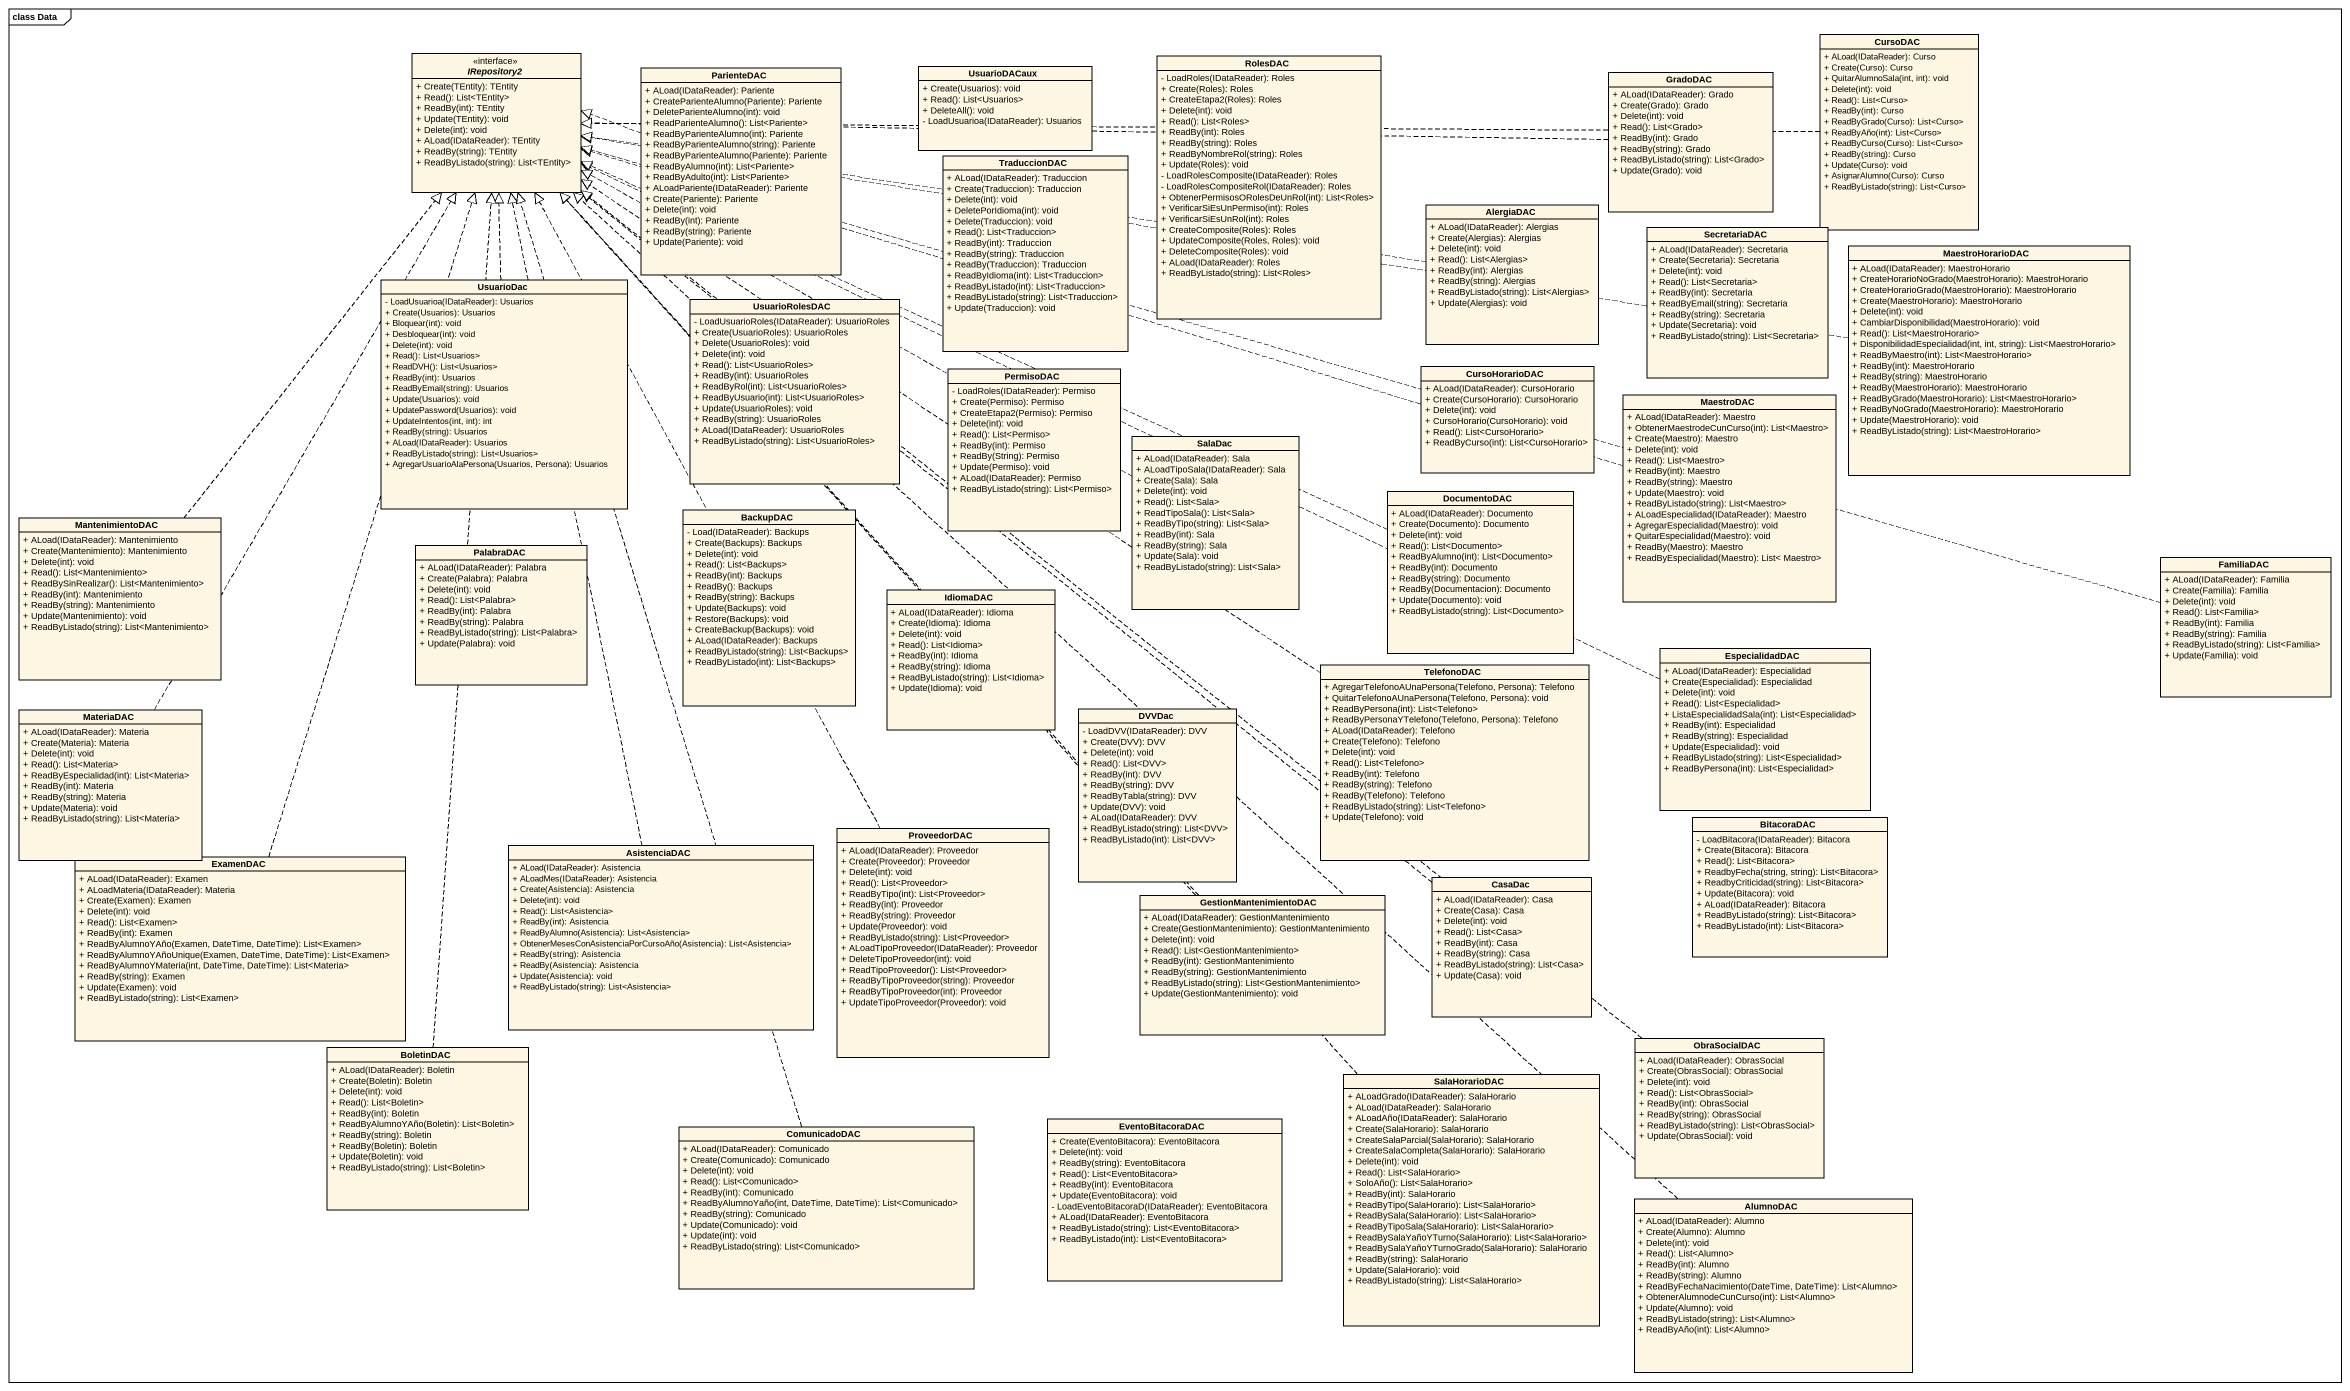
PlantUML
@startuml
mainframe class Data
hide circle
hide empty members
skinparam classAttributeIconSize 0
interface IRepository2 {
  + Create(TEntity): TEntity
  + Read(): List<TEntity>
  + ReadBy(int): TEntity
  + Update(TEntity): void
  + Delete(int): void
  + ALoad(IDataReader): TEntity
  + ReadBy(string): TEntity
  + ReadByListado(string): List<TEntity>
}
class CursoDAC {
  + ALoad(IDataReader): Curso
  + Create(Curso): Curso
  + QuitarAlumnoSala(int, int): void
  + Delete(int): void
  + Read(): List<Curso>
  + ReadBy(int): Curso
  + ReadByGrado(Curso): List<Curso>
  + ReadByAño(int): List<Curso>
  + ReadByCurso(Curso): List<Curso>
  + ReadBy(string): Curso
  + Update(Curso): void
  + AsignarAlumno(Curso): Curso
  + ReadByListado(string): List<Curso>
}
class ParienteDAC {
  + ALoad(IDataReader): Pariente
  + CreateParienteAlumno(Pariente): Pariente
  + DeleteParienteAlumno(int): void
  + ReadParienteAlumno(): List<Pariente>
  + ReadByParienteAlumno(int): Pariente
  + ReadByParienteAlumno(string): Pariente
  + ReadByParienteAlumno(Pariente): Pariente
  + ReadByAlumno(int): List<Pariente>
  + ReadByAdulto(int): List<Pariente>
  + ALoadPariente(IDataReader): Pariente
  + Create(Pariente): Pariente
  + Delete(int): void
  + ReadBy(int): Pariente
  + ReadBy(string): Pariente
  + Update(Pariente): void
}
class UsuarioDACaux {
  + Create(Usuarios): void
  + Read(): List<Usuarios>
  + DeleteAll(): void
  - LoadUsuarioa(IDataReader): Usuarios
}
class RolesDAC {
  - LoadRoles(IDataReader): Roles
  + Create(Roles): Roles
  + CreateEtapa2(Roles): Roles
  + Delete(int): void
  + Read(): List<Roles>
  + ReadBy(int): Roles
  + ReadBy(string): Roles
  + ReadByNombreRol(string): Roles
  + Update(Roles): void
  - LoadRolesComposite(IDataReader): Roles
  - LoadRolesCompositeRol(IDataReader): Roles
  + ObtenerPermisosORolesDeUnRol(int): List<Roles>
  + VerificarSiEsUnPermiso(int): Roles
  + VerificarSiEsUnRol(int): Roles
  + CreateComposite(Roles): Roles
  + UpdateComposite(Roles, Roles): void
  + DeleteComposite(Roles): void
  + ALoad(IDataReader): Roles
  + ReadByListado(string): List<Roles>
}
class GradoDAC {
  + ALoad(IDataReader): Grado
  + Create(Grado): Grado
  + Delete(int): void
  + Read(): List<Grado>
  + ReadBy(int): Grado
  + ReadBy(string): Grado
  + ReadByListado(string): List<Grado>
  + Update(Grado): void
}
class TraduccionDAC {
  + ALoad(IDataReader): Traduccion
  + Create(Traduccion): Traduccion
  + Delete(int): void
  + DeletePorIdioma(int): void
  + Delete(Traduccion): void
  + Read(): List<Traduccion>
  + ReadBy(int): Traduccion
  + ReadBy(string): Traduccion
  + ReadBy(Traduccion): Traduccion
  + ReadByIdioma(int): List<Traduccion>
  + ReadByListado(int): List<Traduccion>
  + ReadByListado(string): List<Traduccion>
  + Update(Traduccion): void
}
class AlergiaDAC {
  + ALoad(IDataReader): Alergias
  + Create(Alergias): Alergias
  + Delete(int): void
  + Read(): List<Alergias>
  + ReadBy(int): Alergias
  + ReadBy(string): Alergias
  + ReadByListado(string): List<Alergias>
  + Update(Alergias): void
}
class SecretariaDAC {
  + ALoad(IDataReader): Secretaria
  + Create(Secretaria): Secretaria
  + Delete(int): void
  + Read(): List<Secretaria>
  + ReadBy(int): Secretaria
  + ReadByEmail(string): Secretaria
  + ReadBy(string): Secretaria
  + Update(Secretaria): void
  + ReadByListado(string): List<Secretaria>
}
class MaestroHorarioDAC {
  + ALoad(IDataReader): MaestroHorario
  + CreateHorarioNoGrado(MaestroHorario): MaestroHorario
  + CreateHorarioGrado(MaestroHorario): MaestroHorario
  + Create(MaestroHorario): MaestroHorario
  + Delete(int): void
  + CambiarDisponibilidad(MaestroHorario): void
  + Read(): List<MaestroHorario>
  + DisponibilidadEspecialidad(int, int, string): List<MaestroHorario>
  + ReadByMaestro(int): List<MaestroHorario>
  + ReadBy(int): MaestroHorario
  + ReadBy(string): MaestroHorario
  + ReadBy(MaestroHorario): MaestroHorario
  + ReadByGrado(MaestroHorario): List<MaestroHorario>
  + ReadByNoGrado(MaestroHorario): MaestroHorario
  + Update(MaestroHorario): void
  + ReadByListado(string): List<MaestroHorario>
}
class UsuarioDac {
  - LoadUsuarioa(IDataReader): Usuarios
  + Create(Usuarios): Usuarios
  + Bloquear(int): void
  + Desbloquear(int): void
  + Delete(int): void
  + Read(): List<Usuarios>
  + ReadDVH(): List<Usuarios>
  + ReadBy(int): Usuarios
  + ReadByEmail(string): Usuarios
  + Update(Usuarios): void
  + UpdatePassword(Usuarios): void
  + UpdateIntentos(int, int): int
  + ReadBy(string): Usuarios
  + ALoad(IDataReader): Usuarios
  + ReadByListado(string): List<Usuarios>
  + AgregarUsuarioAlaPersona(Usuarios, Persona): Usuarios
}
class UsuarioRolesDAC {
  - LoadUsuarioRoles(IDataReader): UsuarioRoles
  + Create(UsuarioRoles): UsuarioRoles
  + Delete(UsuarioRoles): void
  + Delete(int): void
  + Read(): List<UsuarioRoles>
  + ReadBy(int): UsuarioRoles
  + ReadByRol(int): List<UsuarioRoles>
  + ReadByUsuario(int): List<UsuarioRoles>
  + Update(UsuarioRoles): void
  + ReadBy(string): UsuarioRoles
  + ALoad(IDataReader): UsuarioRoles
  + ReadByListado(string): List<UsuarioRoles>
}
class PermisoDAC {
  - LoadRoles(IDataReader): Permiso
  + Create(Permiso): Permiso
  + CreateEtapa2(Permiso): Permiso
  + Delete(int): void
  + Read(): List<Permiso>
  + ReadBy(int): Permiso
  + ReadBy(String): Permiso
  + Update(Permiso): void
  + ALoad(IDataReader): Permiso
  + ReadByListado(string): List<Permiso>
}
class CursoHorarioDAC {
  + ALoad(IDataReader): CursoHorario
  + Create(CursoHorario): CursoHorario
  + Delete(int): void
  + CursoHorario(CursoHorario): void
  + Read(): List<CursoHorario>
  + ReadByCurso(int): List<CursoHorario>
}
class MaestroDAC {
  + ALoad(IDataReader): Maestro
  + ObtenerMaestrodeCunCurso(int): List<Maestro>
  + Create(Maestro): Maestro
  + Delete(int): void
  + Read(): List<Maestro>
  + ReadBy(int): Maestro
  + ReadBy(string): Maestro
  + Update(Maestro): void
  + ReadByListado(string): List<Maestro>
  + ALoadEspecialidad(IDataReader): Maestro
  + AgregarEspecialidad(Maestro): void
  + QuitarEspecialidad(Maestro): void
  + ReadBy(Maestro): Maestro
  + ReadByEspecialidad(Maestro): List< Maestro>
}
class SalaDac {
  + ALoad(IDataReader): Sala
  + ALoadTipoSala(IDataReader): Sala
  + Create(Sala): Sala
  + Delete(int): void
  + Read(): List<Sala>
  + ReadTipoSala(): List<Sala>
  + ReadByTipo(string): List<Sala>
  + ReadBy(int): Sala
  + ReadBy(string): Sala
  + Update(Sala): void
  + ReadByListado(string): List<Sala>
}
class MantenimientoDAC {
  + ALoad(IDataReader): Mantenimiento
  + Create(Mantenimiento): Mantenimiento
  + Delete(int): void
  + Read(): List<Mantenimiento>
  + ReadBySinRealizar(): List<Mantenimiento>
  + ReadBy(int): Mantenimiento
  + ReadBy(string): Mantenimiento
  + Update(Mantenimiento): void
  + ReadByListado(string): List<Mantenimiento>
}
class BackupDAC {
  - Load(IDataReader): Backups
  + Create(Backups): Backups
  + Delete(int): void
  + Read(): List<Backups>
  + ReadBy(int): Backups
  + ReadBy(): Backups
  + ReadBy(string): Backups
  + Update(Backups): void
  + Restore(Backups): void
  + CreateBackup(Backups): void
  + ALoad(IDataReader): Backups
  + ReadByListado(string): List<Backups>
  + ReadByListado(int): List<Backups>
}
class DocumentoDAC {
  + ALoad(IDataReader): Documento
  + Create(Documento): Documento
  + Delete(int): void
  + Read(): List<Documento>
  + ReadByAlumno(int): List<Documento>
  + ReadBy(int): Documento
  + ReadBy(string): Documento
  + ReadBy(Documentacion): Documento
  + Update(Documento): void
  + ReadByListado(string): List<Documento>
}
class PalabraDAC {
  + ALoad(IDataReader): Palabra
  + Create(Palabra): Palabra
  + Delete(int): void
  + Read(): List<Palabra>
  + ReadBy(int): Palabra
  + ReadBy(string): Palabra
  + ReadByListado(string): List<Palabra>
  + Update(Palabra): void
}
class IdiomaDAC {
  + ALoad(IDataReader): Idioma
  + Create(Idioma): Idioma
  + Delete(int): void
  + Read(): List<Idioma>
  + ReadBy(int): Idioma
  + ReadBy(string): Idioma
  + ReadByListado(string): List<Idioma>
  + Update(Idioma): void
}
class FamiliaDAC {
  + ALoad(IDataReader): Familia
  + Create(Familia): Familia
  + Delete(int): void
  + Read(): List<Familia>
  + ReadBy(int): Familia
  + ReadBy(string): Familia
  + ReadByListado(string): List<Familia>
  + Update(Familia): void
}
class TelefonoDAC {
  + AgregarTelefonoAUnaPersona(Telefono, Persona): Telefono
  + QuitarTelefonoAUnaPersona(Telefono, Persona): void
  + ReadByPersona(int): List<Telefono>
  + ReadByPersonaYTelefono(Telefono, Persona): Telefono
  + ALoad(IDataReader): Telefono
  + Create(Telefono): Telefono
  + Delete(int): void
  + Read(): List<Telefono>
  + ReadBy(int): Telefono
  + ReadBy(string): Telefono
  + ReadBy(Telefono): Telefono
  + ReadByListado(string): List<Telefono>
  + Update(Telefono): void
}
class EspecialidadDAC {
  + ALoad(IDataReader): Especialidad
  + Create(Especialidad): Especialidad
  + Delete(int): void
  + Read(): List<Especialidad>
  + ListaEspecialidadSala(int): List<Especialidad>
  + ReadBy(int): Especialidad
  + ReadBy(string): Especialidad
  + Update(Especialidad): void
  + ReadByListado(string): List<Especialidad>
  + ReadByPersona(int): List<Especialidad>
}
class MateriaDAC {
  + ALoad(IDataReader): Materia
  + Create(Materia): Materia
  + Delete(int): void
  + Read(): List<Materia>
  + ReadByEspecialidad(int): List<Materia>
  + ReadBy(int): Materia
  + ReadBy(string): Materia
  + Update(Materia): void
  + ReadByListado(string): List<Materia>
}
class DVVDac {
  - LoadDVV(IDataReader): DVV
  + Create(DVV): DVV
  + Delete(int): void
  + Read(): List<DVV>
  + ReadBy(int): DVV
  + ReadBy(string): DVV
  + ReadByTabla(string): DVV
  + Update(DVV): void
  + ALoad(IDataReader): DVV
  + ReadByListado(string): List<DVV>
  + ReadByListado(int): List<DVV>
}
class BitacoraDAC {
  - LoadBitacora(IDataReader): Bitacora
  + Create(Bitacora): Bitacora
  + Read(): List<Bitacora>
  + ReadbyFecha(string, string): List<Bitacora>
  + ReadbyCriticidad(string): List<Bitacora>
  + Update(Bitacora): void
  + ALoad(IDataReader): Bitacora
  + ReadByListado(string): List<Bitacora>
  + ReadByListado(int): List<Bitacora>
}
class ExamenDAC {
  + ALoad(IDataReader): Examen
  + ALoadMateria(IDataReader): Materia
  + Create(Examen): Examen
  + Delete(int): void
  + Read(): List<Examen>
  + ReadBy(int): Examen
  + ReadByAlumnoYAño(Examen, DateTime, DateTime): List<Examen>
  + ReadByAlumnoYAñoUnique(Examen, DateTime, DateTime): List<Examen>
  + ReadByAlumnoYMateria(int, DateTime, DateTime): List<Materia>
  + ReadBy(string): Examen
  + Update(Examen): void
  + ReadByListado(string): List<Examen>
}
class AsistenciaDAC {
  + ALoad(IDataReader): Asistencia
  + ALoadMes(IDataReader): Asistencia
  + Create(Asistencia): Asistencia
  + Delete(int): void
  + Read(): List<Asistencia>
  + ReadBy(int): Asistencia
  + ReadByAlumno(Asistencia): List<Asistencia>
  + ObtenerMesesConAsistenciaPorCursoAño(Asistencia): List<Asistencia>
  + ReadBy(string): Asistencia
  + ReadBy(Asistencia): Asistencia
  + Update(Asistencia): void
  + ReadByListado(string): List<Asistencia>
}
class ProveedorDAC {
  + ALoad(IDataReader): Proveedor
  + Create(Proveedor): Proveedor
  + Delete(int): void
  + Read(): List<Proveedor>
  + ReadByTipo(int): List<Proveedor>
  + ReadBy(int): Proveedor
  + ReadBy(string): Proveedor
  + Update(Proveedor): void
  + ReadByListado(string): List<Proveedor>
  + ALoadTipoProveedor(IDataReader): Proveedor
  + DeleteTipoProveedor(int): void
  + ReadTipoProveedor(): List<Proveedor>
  + ReadByTipoProveedor(string): Proveedor
  + ReadByTipoProveedor(int): Proveedor
  + UpdateTipoProveedor(Proveedor): void
}
class GestionMantenimientoDAC {
  + ALoad(IDataReader): GestionMantenimiento
  + Create(GestionMantenimiento): GestionMantenimiento
  + Delete(int): void
  + Read(): List<GestionMantenimiento>
  + ReadBy(int): GestionMantenimiento
  + ReadBy(string): GestionMantenimiento
  + ReadByListado(string): List<GestionMantenimiento>
  + Update(GestionMantenimiento): void
}
class CasaDac {
  + ALoad(IDataReader): Casa
  + Create(Casa): Casa
  + Delete(int): void
  + Read(): List<Casa>
  + ReadBy(int): Casa
  + ReadBy(string): Casa
  + ReadByListado(string): List<Casa>
  + Update(Casa): void
}
class BoletinDAC {
  + ALoad(IDataReader): Boletin
  + Create(Boletin): Boletin
  + Delete(int): void
  + Read(): List<Boletin>
  + ReadBy(int): Boletin
  + ReadByAlumnoYAño(Boletin): List<Boletin>
  + ReadBy(string): Boletin
  + ReadBy(Boletin): Boletin
  + Update(Boletin): void
  + ReadByListado(string): List<Boletin>
}
class ObraSocialDAC {
  + ALoad(IDataReader): ObrasSocial
  + Create(ObrasSocial): ObrasSocial
  + Delete(int): void
  + Read(): List<ObrasSocial>
  + ReadBy(int): ObrasSocial
  + ReadBy(string): ObrasSocial
  + ReadByListado(string): List<ObrasSocial>
  + Update(ObrasSocial): void
}
class SalaHorarioDAC {
  + ALoadGrado(IDataReader): SalaHorario
  + ALoad(IDataReader): SalaHorario
  + ALoadAño(IDataReader): SalaHorario
  + Create(SalaHorario): SalaHorario
  + CreateSalaParcial(SalaHorario): SalaHorario
  + CreateSalaCompleta(SalaHorario): SalaHorario
  + Delete(int): void
  + Read(): List<SalaHorario>
  + SoloAño(): List<SalaHorario>
  + ReadBy(int): SalaHorario
  + ReadByTipo(SalaHorario): List<SalaHorario>
  + ReadBySala(SalaHorario): List<SalaHorario>
  + ReadByTipoSala(SalaHorario): List<SalaHorario>
  + ReadBySalaYañoYTurno(SalaHorario): List<SalaHorario>
  + ReadBySalaYañoYTurnoGrado(SalaHorario): SalaHorario
  + ReadBy(string): SalaHorario
  + Update(SalaHorario): void
  + ReadByListado(string): List<SalaHorario>
}
class ComunicadoDAC {
  + ALoad(IDataReader): Comunicado
  + Create(Comunicado): Comunicado
  + Delete(int): void
  + Read(): List<Comunicado>
  + ReadBy(int): Comunicado
  + ReadByAlumnoYaño(int, DateTime, DateTime): List<Comunicado>
  + ReadBy(string): Comunicado
  + Update(Comunicado): void
  + Update(int): void
  + ReadByListado(string): List<Comunicado>
}
class EventoBitacoraDAC {
  + Create(EventoBitacora): EventoBitacora
  + Delete(int): void
  + ReadBy(string): EventoBitacora
  + Read(): List<EventoBitacora>
  + ReadBy(int): EventoBitacora
  + Update(EventoBitacora): void
  - LoadEventoBitacoraD(IDataReader): EventoBitacora
  + ALoad(IDataReader): EventoBitacora
  + ReadByListado(string): List<EventoBitacora>
  + ReadByListado(int): List<EventoBitacora>
}
class AlumnoDAC {
  + ALoad(IDataReader): Alumno
  + Create(Alumno): Alumno
  + Delete(int): void
  + Read(): List<Alumno>
  + ReadBy(int): Alumno
  + ReadBy(string): Alumno
  + ReadByFechaNacimiento(DateTime, DateTime): List<Alumno>
  + ObtenerAlumnodeCunCurso(int): List<Alumno>
  + Update(Alumno): void
  + ReadByListado(string): List<Alumno>
  + ReadByAño(int): List<Alumno>
}
CursoDAC .left.|> IRepository2
ParienteDAC .left.|> IRepository2
GradoDAC .left.|> IRepository2
AlergiaDAC .left.|> IRepository2
MaestroHorarioDAC .left.|> IRepository2
UsuarioDac .up.|> IRepository2
MaestroDAC .left.|> IRepository2
SalaDac .left.|> IRepository2
MantenimientoDAC .up.|> IRepository2
DocumentoDAC .left.|> IRepository2
FamiliaDAC .left.|> IRepository2
TelefonoDAC .up.|> IRepository2
EspecialidadDAC .left.|> IRepository2
MateriaDAC .up.|> IRepository2
ExamenDAC .up.|> IRepository2
AsistenciaDAC .up.|> IRepository2
ProveedorDAC .up.|> IRepository2
GestionMantenimientoDAC .up.|> IRepository2
CasaDac .up.|> IRepository2
BoletinDAC .up.|> IRepository2
ObraSocialDAC .up.|> IRepository2
SalaHorarioDAC .up.|> IRepository2
ComunicadoDAC .up.|> IRepository2
AlumnoDAC .up.|> IRepository2
@enduml
